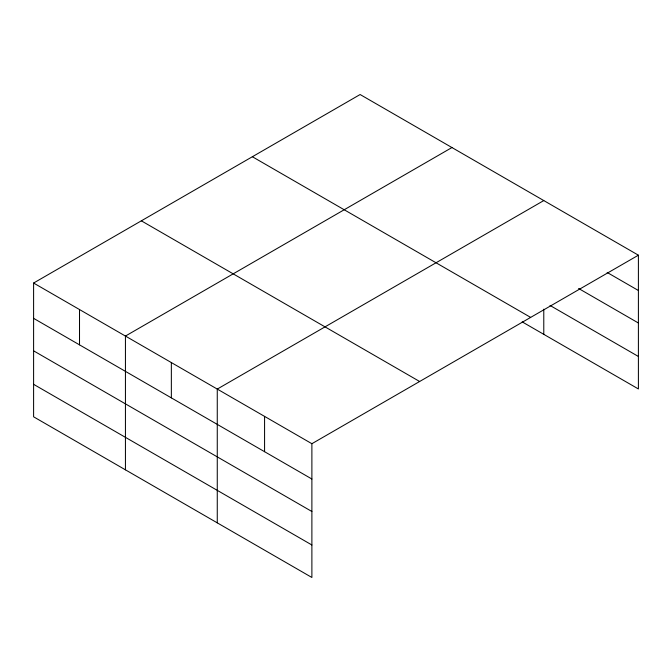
<?xml version="1.0" encoding="UTF-8"?>
<svg xmlns="http://www.w3.org/2000/svg" width="672" height="672" viewBox="0 0 672 672"><rect width="100%" height="100%" fill="white"/><g stroke="black" fill="none" stroke-linecap="round" stroke-linejoin="round"><path stroke-width="1.01" d="M638.4 255.192L360.116 94.525L33.6 283.038L33.6 416.808L311.884 577.475L311.884 443.705L638.4 255.192L638.4 388.962L522.178 321.863M451.945 147.546L125.437 336.059L125.437 469.829M543.782 200.567L217.266 389.08L217.266 522.85M607.16 272.462L638.4 290.506M578.592 288.464L638.4 322.997M550.032 305.449L638.4 356.471M252.361 156.736L530.653 317.402M141.347 220.828L419.639 381.494M33.6 283.038L311.884 443.705M33.6 318.343L311.884 479.01M33.6 350.834L311.884 511.501M33.6 384.317L311.884 544.984M543.782 309.179L543.782 334.337M264.575 416.388L264.575 451.702M171.352 362.569L171.352 397.874M79.514 309.548L79.514 344.854"/></g></svg>
